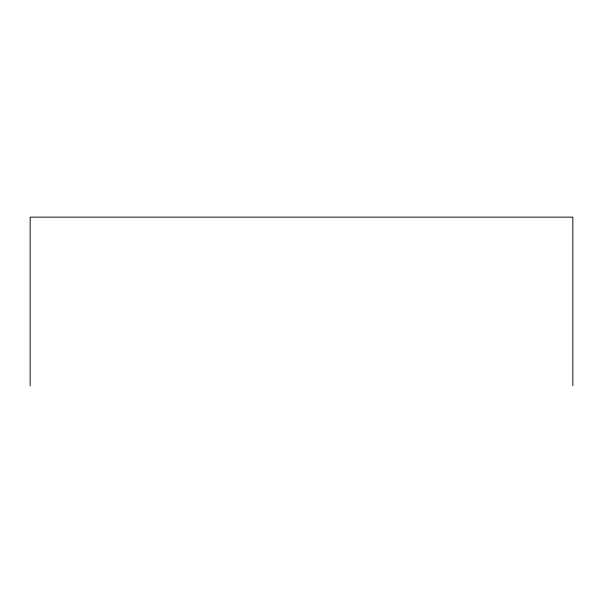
<?xml version="1.0" encoding="UTF-8"?>
<svg xmlns="http://www.w3.org/2000/svg" width="603" height="603" viewBox="0 0 603 603"><rect width="100%" height="100%" fill="white"/><g stroke="black" fill="none" stroke-linecap="round" stroke-linejoin="round"><path stroke-width="0.9" d="M572.85 385.86L572.85 217.14L30.15 217.14L30.15 385.86"/></g></svg>
